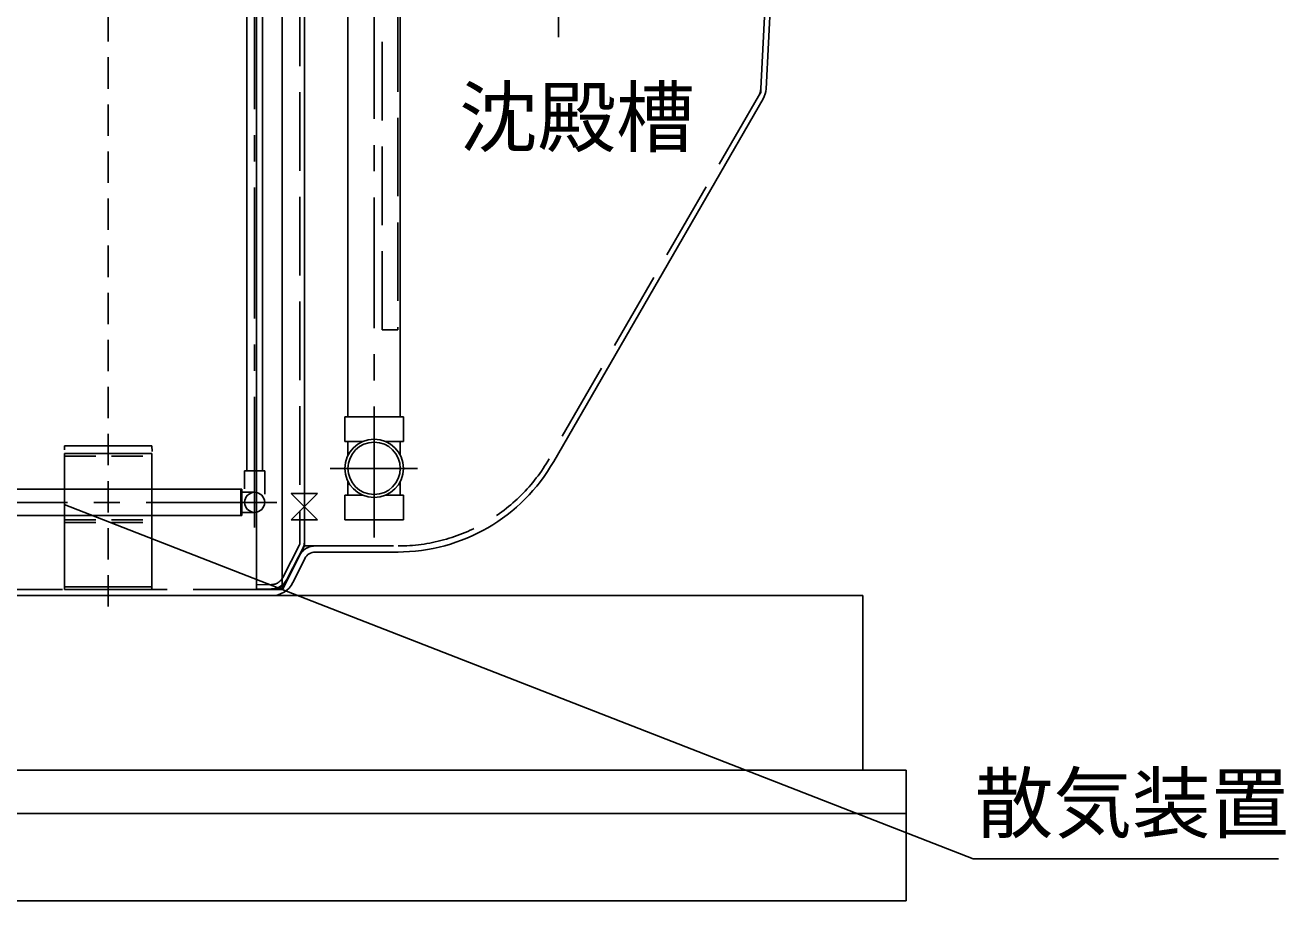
# Model space of a CAD drawing. Units: millimetres, scale not verified. Extents: x -8910 to 8910, y -6308 to 6308.
# Drawn here: x -4234 to -2789, y -4309 to -3305 of the extents above; entities that cross this region are included whole.
import ezdxf
from ezdxf.enums import TextEntityAlignment as Align

# ---------------------------------------------------------------- set-up
doc = ezdxf.new("R2010")
doc.units = ezdxf.units.MM
doc.header["$LTSCALE"] = 30
for name, pattern in [('CHAIN1', [8, 5, -1, 1, -1]), ('CHAIN2', [12, 9, -1, 1, -1]), ('DASHED1', [1.8, 1.2, -0.6]), ('DASHED3', [4, 3, -1]), ('DOUBLE_CHAIN1', [8.8, 5, -1, 0.6, -0.6, 0.6, -1]), ('DOUBLE_CHAIN2', [12.8, 9, -1, 0.6, -0.6, 0.6, -1])]:
    doc.linetypes.add(name, pattern=pattern)
for name, color, linetype, lineweight in [('0-0_製作', 5, 'Continuous', 25), ('0-1_空気管', 3, 'Continuous', 25), ('0-2_補助線', 3, 'Continuous', 25), ('0-5_躯体', 3, 'Continuous', 25), ('0-A_07', 3, 'Continuous', 25), ('0-B_機器', 2, 'Continuous', 25), ('0-D_文字', 7, 'Continuous', 25)]:
    doc.layers.add(name, color=color, linetype=linetype, lineweight=lineweight)
doc.styles.add('ＭＳ ゴシック', font='')
doc.styles.get('ＭＳ ゴシック').set_extended_font_data('MS Gothic')

msp = doc.modelspace()

# ---------------------------------------------------------------- linework, layer by layer
at = {"layer": '0-0_製作', "color": 3, "linetype": 'CHAIN2'}
msp.add_line((-3622.6, -3318.49), (-3622.6, -2942.15), dxfattribs=at)
at = {"layer": '0-1_空気管', "linetype": 'DASHED3'}
for p, q in [((-3918.85, -2181.6), (-3918.85, -3898.44)), ((-3913.85, -3058.85), (-3913.85, -3901.85)), ((-3390.53, -3377.17), (-3374.76, -3076.22)), ((-3393.18, -3386.12), (-3633.2, -3801.85)), ((-3919.4, -3900.72), (-3938.5, -3938.01)), ((-3933.32, -3940.8), (-3919.37, -3912.91)), ((-3901.49, -3901.85), (-3806.41, -3901.85)), ((-3951.21, -3951.85), (-4326.49, -3951.85)), ((-3951.46, -3946.17), (-3968.85, -3946.62))]:
    msp.add_line(p, q, dxfattribs=at)
at = {"layer": '0-1_空気管'}
for p, q in [((-3913.85, -2181.6), (-3913.85, -3900.85)), ((-3939.47, -3950.85), (-3939.47, -2497.51)), ((-3384.54, -3377.48), (-3368.77, -3076.53)), ((-3628.01, -3804.85), (-3387.98, -3389.12)), ((-3928.85, -3871.85), (-3898.85, -3841.85)), ((-3898.85, -3871.85), (-3928.85, -3871.85)), ((-3934.05, -3940.29), (-3913.85, -3900.85)), ((-3806.41, -3908.85), (-3901.49, -3908.85)), ((-3913.11, -3916.04), (-3927.06, -3943.93)), ((-3951.21, -3958.85), (-4326.49, -3958.85)), ((-3951.33, -3951.17), (-3968.85, -3951.62))]:
    msp.add_line(p, q, dxfattribs=at)
at = {"layer": '0-1_空気管', "linetype": 'DOUBLE_CHAIN2'}
for p, q in [((-3390.78, -3381.97), (-3390.53, -3377.17)), ((-3390.78, -3381.97), (-3393.18, -3386.12)), ((-3939.47, -3950.85), (-3934.05, -3940.29)), ((-3938.85, -3951.85), (-3933.32, -3940.8)), ((-3939.47, -3950.85), (-3951.33, -3951.17)), ((-3938.85, -3951.85), (-3951.21, -3951.85))]:
    msp.add_line(p, q, dxfattribs=at)
at = {"layer": '0-1_空気管'}
for points in [[(-3968.85, -3951.62), (-3968.85, -2170.41), (-3923.59, -2171.6)], [(-3898.85, -3841.85), (-3928.85, -3841.85), (-3898.85, -3871.85)]]:
    msp.add_lwpolyline(points, dxfattribs=at)
at = {"layer": '0-1_空気管', "linetype": 'DOUBLE_CHAIN2'}
msp.add_lwpolyline([(-3919.37, -3912.91), (-3913.85, -3901.85), (-3901.49, -3901.85)], dxfattribs=at)
at = {"layer": '0-1_空気管'}
for centre, radius, start, end in [((-3410.5, -3376.12), 20, 330, 357), ((-3410.5, -3376.12), 26, 330, 357), ((-3806.99, -3702.85), 206, 270, 330.331), ((-3923.85, -3898.44), 10, 332.871, 0), ((-3901.49, -3921.85), 13, 90, 153.435), ((-3951.85, -3931.17), 20, 271.5, 332.871), ((-3951.21, -3931.85), 27, 270, 333.435)]:
    msp.add_arc(centre, radius, start, end, dxfattribs=at)
at = {"layer": '0-1_空気管', "linetype": 'DASHED3'}
for centre, radius, start, end in [((-3806.41, -3701.85), 200, 270, 330), ((-3923.85, -3898.44), 5, 332.871, 0), ((-3901.49, -3921.85), 20, 90, 153.435), ((-3951.85, -3931.17), 15, 271.5, 332.871), ((-3951.21, -3931.85), 20, 270, 333.435)]:
    msp.add_arc(centre, radius, start, end, dxfattribs=at)
at = {"layer": '0-2_補助線', "linetype": 'DOUBLE_CHAIN1'}
for p, q in [((-4188.87, -3786.85), (-4188.87, -3791.49)), ((-4188.87, -3786.85), (-4088.87, -3786.85)), ((-4088.87, -3786.85), (-4088.46, -3793.47))]:
    msp.add_line(p, q, dxfattribs=at)
at = {"layer": '0-2_補助線'}
for p, q in [((-4188.87, -3795.96), (-4088.87, -3795.96)), ((-4188.87, -3795.96), (-4188.87, -3951.85)), ((-4088.87, -3795.96), (-4088.87, -3951.85)), ((-4188.87, -3948.85), (-4088.87, -3948.85)), ((-4188.87, -3951.85), (-4088.87, -3951.85))]:
    msp.add_line(p, q, dxfattribs=at)
at = {"layer": '0-2_補助線', "linetype": 'DASHED1'}
for p, q in [((-4188.87, -3798.96), (-4088.87, -3798.96)), ((-4188.87, -3871.85), (-4088.87, -3871.85)), ((-4188.87, -3874.85), (-4088.87, -3874.85))]:
    msp.add_line(p, q, dxfattribs=at)
at = {"layer": '0-5_躯体', "linetype": 'CHAIN1'}
for p, q in [((-3970.85, -3880.83), (-3970.85, -2182.35)), ((-3833.85, -3892.04), (-3833.85, -2250.18)), ((-3884.21, -3812.85), (-3784.03, -3812.85)), ((-3945.24, -3851.85), (-4310.85, -3851.85))]:
    msp.add_line(p, q, dxfattribs=at)
at = {"layer": '0-5_躯体', "linetype": 'DASHED3'}
msp.add_line((-3824.85, -3653.85), (-3824.85, -2450.85), dxfattribs=at)
at = {"layer": '0-5_躯体'}
for p, q in [((-3863.85, -3753.85), (-3863.85, -2471.85)), ((-3803.85, -3753.85), (-3803.85, -2471.85)), ((-3979.85, -3815.85), (-3979.85, -2531.85)), ((-3961.85, -3815.85), (-3961.85, -2531.85)), ((-3867.35, -3753.85), (-3864.02, -3753.85)), ((-3867.35, -3781.95), (-3867.35, -3753.85)), ((-3863.85, -3753.85), (-3800.35, -3753.85)), ((-3867.35, -3781.95), (-3846.78, -3781.95)), ((-3864.02, -3781.95), (-3864.02, -3798.29)), ((-3803.85, -3781.95), (-3803.85, -3797.94)), ((-3959.35, -3815.85), (-3982.35, -3815.85)), ((-3982.35, -3836.32), (-3982.35, -3815.85)), ((-3959.35, -3842.44), (-3959.35, -3815.85)), ((-3864.02, -3843.76), (-3864.02, -3827.41)), ((-3803.85, -3843.76), (-3803.85, -3827.76)), ((-3985.35, -3836.85), (-4286.85, -3836.85)), ((-3986.85, -3836.85), (-3986.85, -3866.85)), ((-3985.35, -3836.85), (-3985.35, -3866.85)), ((-3970.85, -3840.35), (-3985.35, -3840.35)), ((-3867.35, -3843.76), (-3867.35, -3871.85)), ((-3867.35, -3843.76), (-3846.78, -3843.76)), ((-3985.35, -3866.85), (-4288.35, -3866.85)), ((-3970.85, -3863.35), (-3985.35, -3863.35)), ((-3867.35, -3871.85), (-3864.02, -3871.85)), ((-3863.85, -3871.85), (-3800.35, -3871.85))]:
    msp.add_line(p, q, dxfattribs=at)
at = {"layer": '0-5_躯体', "linetype": 'DASHED3'}
msp.add_lwpolyline([(-3806.85, -2450.85), (-3806.85, -3653.85), (-3824.85, -3653.85)], dxfattribs=at)
at = {"layer": '0-5_躯体'}
for points in [[(-3820.91, -3781.95), (-3800.35, -3781.95), (-3800.35, -3753.85)], [(-3820.91, -3843.76), (-3800.35, -3843.76), (-3800.35, -3871.85)]]:
    msp.add_lwpolyline(points, dxfattribs=at)
for centre, radius in [((-3833.85, -3812.85), 33.5), ((-3833.85, -3812.85), 30), ((-3970.85, -3851.85), 11.5)]:
    msp.add_circle(centre, radius, dxfattribs=at)
at = {"layer": '0-A_07', "linetype": 'DASHED1'}
msp.add_line((-4138.85, -1721.4), (-4138.85, -3988.88), dxfattribs=at)
at = {"layer": '0-B_機器'}
for p, q in [((-6073.85, -3958.85), (-3273.85, -3958.85)), ((-3273.85, -3958.85), (-3273.85, -4158.85)), ((-6123.85, -4158.85), (-3223.85, -4158.85)), ((-3223.85, -4158.85), (-3223.85, -4308.85)), ((-6123.85, -4208.85), (-3223.85, -4208.85))]:
    msp.add_line(p, q, dxfattribs=at)
msp.add_lwpolyline([(-6123.85, -4158.85), (-6123.85, -4308.85), (-3223.85, -4308.85)], dxfattribs=at)
at = {"layer": '0-D_文字', "color": 3}
for p in [(-4189.1, -3854.17), (-2797.13, -4260.55)]:
    msp.add_line(p, (-3147.13, -4260.55), dxfattribs=at)

# ---------------------------------------------------------------- texts
at = {"layer": '0-D_文字', "color": 4, "style": 'ＭＳ ゴシック'}
for s, p in [('沈殿槽', (-3736.54, -3462.79)), ('散気装置', (-3145.13, -4249.55))]:
    msp.add_text(s, height=65.98, dxfattribs=at).set_placement(p, align=Align.BOTTOM_LEFT)

doc.saveas('drawing.dxf')
